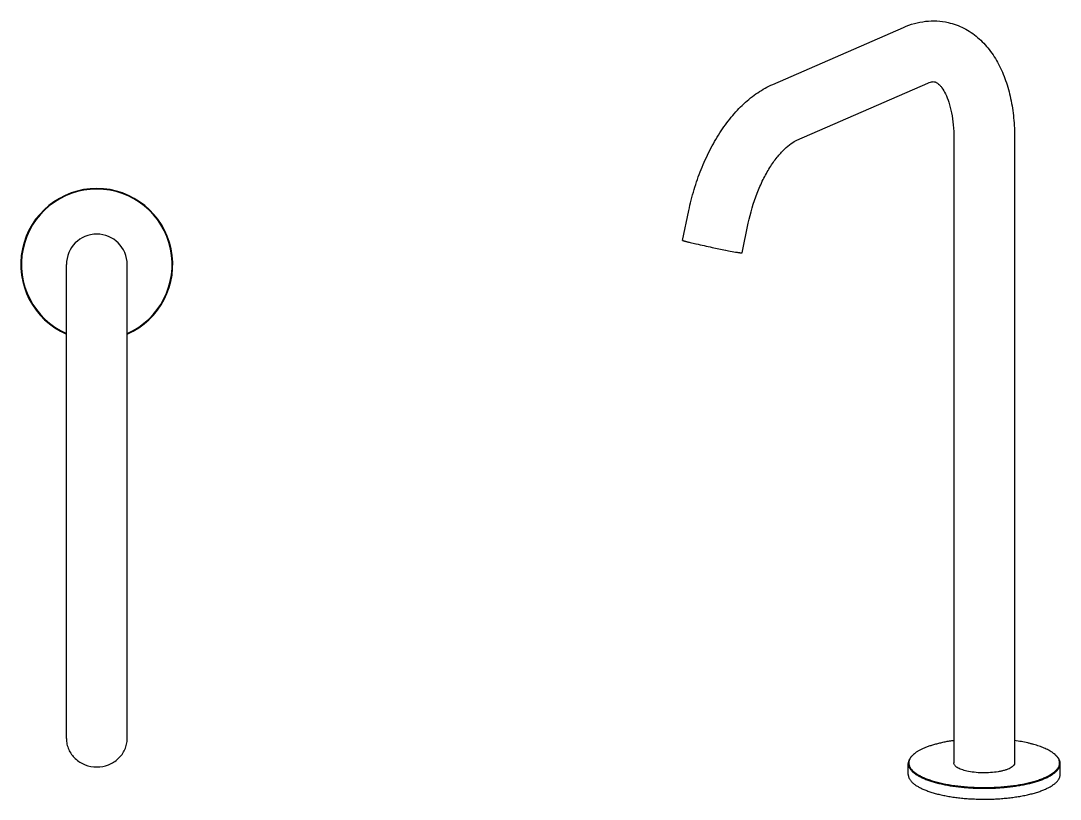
# Model space of a CAD drawing. Header units: millimetres. Extents: x 17 to 392, y -184 to 414.
# Drawn here: x 17.4 to 359.4, y -184.5 to 71.6 of the extents above; entities that cross this region are included whole.
import ezdxf

# ---------------------------------------------------------------- set-up
doc = ezdxf.new("R2010")
doc.units = ezdxf.units.MM
doc.header["$LTSCALE"] = 16.335
doc.layers.add('00_COMPONENTI', color=7, linetype='CONTINUOUS')

msp = doc.modelspace()

# ---------------------------------------------------------------- linework, layer by layer
at = {"layer": '00_COMPONENTI', "color": 7, "linetype": 'Continuous'}
for p, q in [((264.82, 50.7), (307.88, 69.48)), ((272.82, 32.37), (315.88, 51.15)), ((324.42, 32.98), (324.42, -172.57)), ((344.42, 32.98), (344.42, -172.57)), ((235.16, -0.6), (237.22, 9.19)), ((254.73, -4.71), (256.79, 5.07)), ((32.44, -164.54), (32.44, -8.54)), ((52.44, -164.54), (52.44, -8.54)), ((311.14, -169.79), (310.95, -169.96)), ((357.71, -169.79), (357.9, -169.96)), ((309.42, -176.35), (309.42, -172.76)), ((359.42, -176.35), (359.42, -172.76))]:
    msp.add_line(p, q, dxfattribs=at)
for centre, radius, start, end in [((42.44, -8.54), 25, 293.5791, 246.4209), ((42.44, -8.54), 24.8, 293.7808, 246.2192), ((42.44, -8.54), 10, 0, 180), ((308.72, 302.25), 311.76, 257.1899, 258.187), ((317.34, 341.68), 352.13, 258.1276, 258.8683), ((315.89, -175.14), 7.16, 131.5878, 133.6015), ((353.03, -175.06), 7.05, 46.3845, 48.4278)]:
    msp.add_arc(centre, radius, start, end, dxfattribs=at)
for points, knots in [([(307.88, 69.48), (309.04, 69.99), (311.42, 70.84), (315.12, 71.57), (318.88, 71.69), (321.37, 71.34), (322.59, 71.07)], [0, 0, 0, 0, 0.25208, 0.501784, 0.751011, 1, 1, 1, 1]), ([(322.59, 71.07), (324.36, 70.66), (327.82, 69.4), (332.41, 66.3), (336.24, 62.23), (339.31, 57.39), (341.63, 51.95), (343.26, 45.99), (344.22, 39.61), (344.42, 35.22), (344.42, 32.98)], [0, 0, 0, 0, 0.115287, 0.230901, 0.347789, 0.467547, 0.59187, 0.721912, 0.858123, 1, 1, 1, 1]), ([(315.88, 51.15), (316.16, 51.27), (316.66, 51.46), (317.31, 51.6), (317.79, 51.63), (318.04, 51.59), (318.15, 51.57)], [0, 0, 0, 0, 0.393528, 0.672302, 0.859063, 1, 1, 1, 1]), ([(318.15, 51.57), (318.23, 51.55), (318.41, 51.5), (318.69, 51.36), (319.04, 51.14), (319.47, 50.79), (319.97, 50.28), (320.79, 49.25), (321.82, 47.45), (322.9, 44.68), (323.76, 41.24), (324.31, 37.27), (324.42, 34.45), (324.42, 32.98)], [0, 0, 0, 0, 0.012199, 0.026794, 0.046447, 0.073087, 0.107713, 0.151273, 0.26495, 0.411625, 0.586479, 0.784305, 1, 1, 1, 1]), ([(237.22, 9.19), (237.7, 11.51), (238.87, 16.09), (241.18, 22.72), (244.01, 28.98), (247.31, 34.74), (251.05, 39.91), (255.2, 44.39), (259.76, 48.07), (263.11, 49.95), (264.82, 50.7)], [0, 0, 0, 0, 0.138021, 0.27459, 0.407984, 0.536853, 0.66032, 0.778182, 0.890995, 1, 1, 1, 1]), ([(256.79, 5.07), (257.49, 8.42), (258.92, 13.29), (261.57, 19.31), (263.77, 23.28), (266.12, 26.66), (268.49, 29.33), (270.7, 31.21), (272.16, 32.08), (272.82, 32.37)], [0, 0, 0, 0, 0.315017, 0.465229, 0.605884, 0.733395, 0.844007, 0.93394, 1, 1, 1, 1]), ([(235.16, -0.6), (235.16, -0.6), (235.17, -0.61), (235.21, -0.64), (235.3, -0.68), (235.45, -0.73), (235.67, -0.79), (235.95, -0.87), (236.29, -0.96), (236.68, -1.06), (236.96, -1.13), (237.11, -1.17)], [0, 0, 0, 0, 0.006579, 0.019676, 0.068776, 0.149197, 0.260699, 0.402486, 0.573689, 0.773301, 1, 1, 1, 1]), ([(237.11, -1.17), (237.29, -1.22), (238.12, -1.42), (238.95, -1.61), (239.59, -1.76)], [0, 0, 0, 0, 0.218761, 1, 1, 1, 1]), ([(249.35, -3.82), (249.66, -3.88), (250.76, -4.09), (251.85, -4.3), (252.64, -4.44)], [0, 0, 0, 0, 0.282516, 1, 1, 1, 1]), ([(252.64, -4.44), (252.8, -4.46), (253.09, -4.51), (253.51, -4.58), (253.87, -4.64), (254.16, -4.68), (254.4, -4.71), (254.55, -4.72), (254.64, -4.73), (254.69, -4.73), (254.72, -4.72), (254.73, -4.71), (254.73, -4.71)], [0, 0, 0, 0, 0.226367, 0.425775, 0.596981, 0.738866, 0.850377, 0.930921, 0.959498, 0.980288, 0.993451, 1, 1, 1, 1]), ([(32.44, -164.54), (32.44, -165.15), (32.57, -166.38), (33.14, -168.15), (34.08, -169.77), (35.75, -171.68), (38.54, -173.41), (41.14, -173.88), (42.44, -173.88)], [0, 0, 0, 0, 0.121029, 0.242718, 0.365622, 0.4901, 0.742766, 1, 1, 1, 1]), ([(42.44, -173.88), (43.73, -173.88), (46.33, -173.41), (49.12, -171.68), (50.8, -169.77), (51.73, -168.15), (52.31, -166.38), (52.44, -165.15), (52.44, -164.54)], [0, 0, 0, 0, 0.257234, 0.5099, 0.634378, 0.757282, 0.878971, 1, 1, 1, 1]), ([(324.42, -165.18), (323.92, -165.26), (322.92, -165.41), (321.45, -165.68), (320.04, -165.99), (318.7, -166.32), (317.44, -166.68), (316.25, -167.07), (315.14, -167.48), (314.44, -167.79), (314.11, -167.94)], [0, 0, 0, 0, 0.143761, 0.283127, 0.417564, 0.546574, 0.669701, 0.786537, 0.89673, 1, 1, 1, 1]), ([(357.71, -169.79), (357.56, -169.66), (357.24, -169.4), (356.73, -169.03), (356.15, -168.67), (355.52, -168.32), (354.84, -167.98), (354.11, -167.66), (353.33, -167.34), (352.5, -167.04), (351.62, -166.75), (350.7, -166.48), (349.74, -166.22), (348.39, -165.89), (346.62, -165.53), (345.17, -165.29), (344.42, -165.18)], [0, 0, 0, 0, 0.041751, 0.086377, 0.133945, 0.18448, 0.237979, 0.294409, 0.353717, 0.415828, 0.480651, 0.548082, 0.618001, 0.690277, 0.841323, 1, 1, 1, 1]), ([(310.95, -169.96), (310.83, -170.07), (310.6, -170.29), (310.29, -170.63), (310.02, -170.98), (309.81, -171.33), (309.64, -171.68), (309.51, -172.04), (309.44, -172.4), (309.42, -172.64), (309.42, -172.76)], [0, 0, 0, 0, 0.149205, 0.289686, 0.422092, 0.547265, 0.666261, 0.780362, 0.891056, 1, 1, 1, 1]), ([(310.96, -169.96), (310.84, -170.07), (310.62, -170.29), (310.33, -170.64), (310.09, -171), (309.9, -171.35), (309.76, -171.71), (309.66, -172.07), (309.62, -172.44), (309.63, -172.8), (309.68, -173.17), (309.79, -173.53), (309.95, -173.89), (310.15, -174.24), (310.41, -174.59), (310.71, -174.94), (311.06, -175.28), (311.45, -175.62), (311.89, -175.95), (312.38, -176.28), (312.91, -176.59), (313.48, -176.9), (314.09, -177.2), (314.75, -177.49), (315.44, -177.77), (316.17, -178.04), (316.94, -178.3), (318.03, -178.64), (319.47, -179.03), (321.29, -179.43), (323.22, -179.79), (325.23, -180.08), (327.32, -180.32), (329.46, -180.49), (331.65, -180.61), (333.85, -180.65), (336.06, -180.64), (338.26, -180.56), (340.43, -180.42), (342.54, -180.21), (344.6, -179.95), (346.57, -179.62), (348.45, -179.24), (350.21, -178.81), (351.6, -178.4), (352.65, -178.05), (353.38, -177.78), (354.08, -177.5), (354.52, -177.3), (354.74, -177.2)], [0, 0, 0, 0, 0.00936, 0.018166, 0.02647, 0.034334, 0.041839, 0.049079, 0.056159, 0.063197, 0.070309, 0.07761, 0.085202, 0.093177, 0.10161, 0.11056, 0.120075, 0.130189, 0.140927, 0.152305, 0.164331, 0.177008, 0.190334, 0.204301, 0.218899, 0.234114, 0.249927, 0.26632, 0.30075, 0.337204, 0.375452, 0.415242, 0.456304, 0.498352, 0.541091, 0.584217, 0.627423, 0.670401, 0.712844, 0.754453, 0.794937, 0.834018, 0.871432, 0.906937, 0.940317, 0.956152, 0.971389, 0.98601, 1, 1, 1, 1]), ([(314.11, -167.94), (313.81, -168.08), (313.25, -168.36), (312.45, -168.81), (311.75, -169.28), (311.33, -169.62), (311.14, -169.79)], [0, 0, 0, 0, 0.279854, 0.539718, 0.779627, 1, 1, 1, 1]), ([(354.74, -177.2), (355.01, -177.08), (355.53, -176.82), (356.25, -176.41), (356.91, -175.99), (357.49, -175.55), (357.98, -175.11), (358.4, -174.65), (358.74, -174.19), (358.95, -173.79), (359.07, -173.47), (359.14, -173.24), (359.19, -173), (359.22, -172.76), (359.23, -172.52), (359.21, -172.28), (359.18, -172.05), (359.1, -171.73), (358.94, -171.33), (358.67, -170.86), (358.32, -170.4), (358.04, -170.11), (357.89, -169.96)], [0, 0, 0, 0, 0.091274, 0.176663, 0.256164, 0.32986, 0.397951, 0.460773, 0.518838, 0.572868, 0.598678, 0.623857, 0.648559, 0.672949, 0.697199, 0.721485, 0.745983, 0.770861, 0.822352, 0.87714, 0.936131, 1, 1, 1, 1]), ([(359.42, -172.76), (359.42, -172.64), (359.41, -172.4), (359.33, -172.04), (359.21, -171.68), (359.04, -171.33), (358.82, -170.98), (358.56, -170.63), (358.25, -170.29), (358.02, -170.07), (357.9, -169.96)], [0, 0, 0, 0, 0.108944, 0.219638, 0.333739, 0.452735, 0.577908, 0.710313, 0.850794, 1, 1, 1, 1]), ([(309.42, -172.76), (309.42, -172.87), (309.44, -173.08), (309.5, -173.41), (309.6, -173.73), (309.73, -174.05), (309.91, -174.37), (310.12, -174.68), (310.38, -174.99), (310.67, -175.3), (310.99, -175.61), (311.36, -175.9), (311.76, -176.2), (312.19, -176.49), (312.66, -176.77), (313.16, -177.05), (313.7, -177.32), (314.47, -177.67), (315.52, -178.1), (316.87, -178.57), (318.33, -179), (319.89, -179.39), (321.53, -179.74), (323.26, -180.05), (325.06, -180.32), (326.92, -180.53), (328.82, -180.7), (330.76, -180.82), (332.72, -180.89), (334.7, -180.91), (336.67, -180.88), (338.62, -180.79), (340.55, -180.66), (342.45, -180.48), (344.29, -180.25), (346.07, -179.97), (347.78, -179.65), (349.4, -179.29), (350.93, -178.88), (352.36, -178.44), (353.68, -177.97), (354.51, -177.61), (354.9, -177.43)], [0, 0, 0, 0, 0.006626, 0.013339, 0.02022, 0.027347, 0.034785, 0.042591, 0.050814, 0.059491, 0.068651, 0.078318, 0.088507, 0.099229, 0.110491, 0.122294, 0.134638, 0.147519, 0.174855, 0.204226, 0.235518, 0.268595, 0.303302, 0.339464, 0.376893, 0.41539, 0.454746, 0.494744, 0.535164, 0.575779, 0.616363, 0.656689, 0.696532, 0.735672, 0.773895, 0.810994, 0.846773, 0.881046, 0.913646, 0.944421, 0.97324, 1, 1, 1, 1]), ([(328.69, -175.24), (328.08, -175.1), (327.23, -174.86), (326.19, -174.43), (325.57, -174.1), (325.08, -173.75), (324.71, -173.38), (324.48, -172.98), (324.42, -172.7), (324.42, -172.57)], [0, 0, 0, 0, 0.349601, 0.49977, 0.631825, 0.745701, 0.842556, 0.925394, 1, 1, 1, 1]), ([(344.42, -172.57), (344.42, -172.72), (344.35, -173.05), (344.05, -173.49), (343.58, -173.91), (342.94, -174.3), (342.16, -174.65), (341.23, -174.97), (340.18, -175.25), (338.59, -175.56), (336.44, -175.8), (333.78, -175.86), (331.17, -175.69), (329.49, -175.42), (328.69, -175.24)], [0, 0, 0, 0, 0.026818, 0.057368, 0.094041, 0.137907, 0.18917, 0.247517, 0.312293, 0.382608, 0.535436, 0.6963, 0.854595, 1, 1, 1, 1]), ([(354.9, -177.43), (355.25, -177.27), (355.76, -177.01), (356.4, -176.64), (356.84, -176.37), (357.25, -176.09), (357.62, -175.8), (357.96, -175.51), (358.27, -175.22), (358.54, -174.92), (358.77, -174.62), (358.97, -174.31), (359.14, -174.01), (359.26, -173.7), (359.36, -173.39), (359.41, -173.07), (359.42, -172.86), (359.42, -172.76)], [0, 0, 0, 0, 0.169686, 0.249154, 0.325028, 0.397332, 0.466117, 0.531464, 0.59349, 0.652353, 0.708256, 0.761455, 0.812266, 0.861064, 0.908285, 0.95442, 1, 1, 1, 1]), ([(309.42, -176.35), (309.42, -176.46), (309.44, -176.68), (309.5, -177), (309.6, -177.32), (309.73, -177.64), (309.91, -177.96), (310.12, -178.28), (310.38, -178.59), (310.67, -178.89), (310.99, -179.2), (311.36, -179.5), (311.76, -179.79), (312.19, -180.08), (312.66, -180.36), (313.16, -180.64), (313.7, -180.91), (314.47, -181.27), (315.52, -181.69), (316.87, -182.16), (318.33, -182.59), (319.89, -182.99), (321.53, -183.34), (323.26, -183.65), (325.06, -183.91), (326.92, -184.13), (328.82, -184.29), (330.76, -184.41), (332.72, -184.48), (334.7, -184.5), (336.67, -184.47), (338.62, -184.39), (340.55, -184.25), (342.45, -184.07), (344.29, -183.84), (346.07, -183.57), (347.78, -183.24), (349.4, -182.88), (350.93, -182.48), (352.36, -182.04), (353.68, -181.56), (354.51, -181.21), (354.9, -181.02)], [0, 0, 0, 0, 0.006626, 0.013339, 0.02022, 0.027347, 0.034785, 0.042591, 0.050814, 0.059491, 0.068651, 0.078318, 0.088507, 0.099229, 0.110491, 0.122294, 0.134638, 0.147519, 0.174855, 0.204225, 0.235518, 0.268595, 0.303302, 0.339464, 0.376893, 0.41539, 0.454746, 0.494744, 0.535164, 0.575779, 0.616363, 0.656688, 0.696532, 0.735672, 0.773895, 0.810994, 0.846772, 0.881046, 0.913646, 0.944421, 0.97324, 1, 1, 1, 1]), ([(354.9, -181.02), (355.25, -180.86), (355.76, -180.61), (356.4, -180.24), (356.84, -179.96), (357.25, -179.68), (357.62, -179.39), (357.96, -179.1), (358.27, -178.81), (358.54, -178.51), (358.77, -178.21), (358.97, -177.91), (359.14, -177.6), (359.26, -177.29), (359.36, -176.98), (359.41, -176.67), (359.42, -176.46), (359.42, -176.35)], [0, 0, 0, 0, 0.169686, 0.249154, 0.325028, 0.397332, 0.466117, 0.531464, 0.59349, 0.652353, 0.708256, 0.761455, 0.812266, 0.861064, 0.908285, 0.95442, 1, 1, 1, 1])]:
    msp.add_open_spline(points, degree=3, knots=knots, dxfattribs=at)

doc.saveas('drawing.dxf')
